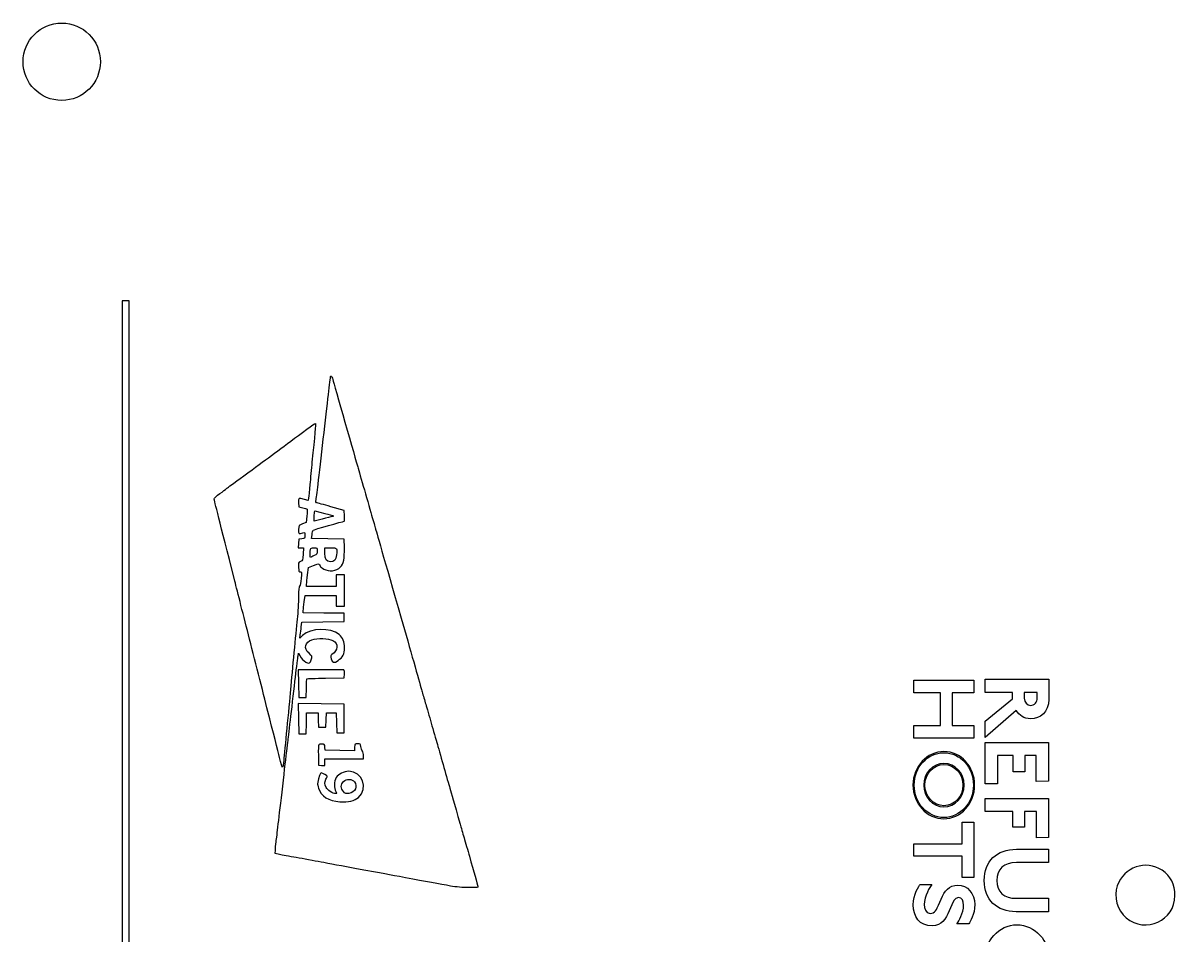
# Model space of a CAD drawing. Extents: x -98 to 566, y 230 to 443.
# Drawn here: x 62.63 to 107.29, y 342.46 to 377.86 of the extents above; entities that cross this region are included whole.
import ezdxf

# ---------------------------------------------------------------- set-up
doc = ezdxf.new("R2010")
doc.units = 0
doc.layers.add('Layer', color=7, linetype='CONTINUOUS')
doc.layers.add('Layer_1', color=7, linetype='CONTINUOUS')

msp = doc.modelspace()

# ---------------------------------------------------------------- linework, layer by layer
at = {"layer": 'Layer', "color": 7}
for p, q in [((70.253832, 359.608556), (70.253916, 359.608562)), ((73.307504, 359.266963), (73.3171, 359.102402)), ((73.683453, 359.342308), (73.53523, 359.386918)), ((73.698693, 359.442906), (73.683453, 359.342308)), ((73.3171, 359.102402), (73.469556, 359.063833)), ((73.631665, 358.739235), (73.605136, 358.489423)), ((73.931131, 358.876105), (73.944395, 358.944521)), ((73.931159, 358.876105), (73.931131, 358.876105)), ((73.944395, 358.944521), (74.332282, 358.844659)), ((75.076614, 358.960565), (74.56472, 359.102608)), ((75.08621, 358.74819), (75.076614, 358.960565)), ((73.605136, 358.489423), (73.461174, 358.436481)), ((73.908864, 358.542749), (73.913379, 358.675219)), ((74.220804, 358.620191), (73.908864, 358.542749)), ((73.317241, 357.847915), (73.307646, 357.679957)), ((73.437186, 357.85785), (73.317241, 357.847915)), ((73.808985, 357.865345), (73.830716, 358.016625)), ((74.442687, 357.856653), (73.808985, 357.865345)), ((75.07636, 357.847961), (74.442687, 357.856653)), ((75.085392, 357.514786), (75.07636, 357.847961)), ((73.307646, 357.679957), (73.297768, 357.511998)), ((73.297768, 357.511998), (73.396743, 357.511998)), ((73.396743, 357.511998), (73.495775, 357.511998)), ((73.495775, 357.511998), (73.486179, 357.264379)), ((73.769389, 357.456016), (73.771111, 357.456016)), ((74.324916, 357.304053), (74.324916, 357.512003)), ((74.324916, 357.512003), (74.545444, 357.512003)), ((74.545444, 357.512003), (74.545444, 357.512003)), ((73.656613, 356.459594), (73.692286, 356.739189)), ((73.692286, 356.739189), (73.884282, 356.822453)), ((73.620969, 356.00838), (73.620969, 356.094195)), ((74.932653, 356.456272), (74.772661, 356.456272)), ((74.772661, 356.456272), (74.772661, 356.232326)), ((74.772661, 356.232326), (74.772661, 356.00838)), ((75.092616, 356.456272), (74.932653, 356.456272)), ((75.092616, 355.848419), (75.092616, 356.456272)), ((73.530093, 355.408528), (73.568024, 355.656468)), ((73.568024, 355.656468), (74.170342, 355.656468)), ((74.196843, 356.00838), (73.620969, 356.00838)), ((74.170342, 355.656468), (74.772661, 355.656468)), ((74.772661, 356.00838), (74.196843, 356.00838)), ((74.772661, 355.656468), (74.772661, 355.448519)), ((75.092616, 355.240569), (75.092616, 355.848419)), ((74.772661, 355.448519), (74.772661, 355.240569)), ((74.772661, 355.240569), (74.932653, 355.240569)), ((74.932653, 355.240569), (75.092616, 355.240569)), ((73.492529, 354.985747), (73.492529, 355.073171)), ((74.284332, 354.977168), (73.492529, 354.985747)), ((75.076135, 354.968645), (74.284332, 354.977168)), ((75.076135, 354.808684), (75.076135, 354.968645)), ((75.076135, 354.648721), (75.076135, 354.808684)), ((73.416047, 354.448224), (73.437214, 354.631646)), ((73.437214, 354.631646), (74.256702, 354.640197)), ((74.256702, 354.640197), (75.076135, 354.648721)), ((73.356611, 354.008863), (73.37552, 354.136834)), ((73.468286, 354.11481), (73.356611, 354.008863)), ((73.288031, 353.31749), (73.305811, 353.425917)), ((73.305811, 353.425917), (73.353732, 353.333557)), ((73.436254, 352.777886), (73.299489, 352.77704)), ((73.299489, 352.77704), (73.308238, 352.241167)), ((74.356694, 352.455696), (75.076502, 352.473222)), ((75.076502, 352.473222), (75.086379, 352.625187)), ((73.308238, 352.241167), (73.316987, 351.705304)), ((73.60508, 351.705433), (73.614111, 352.065343)), ((97.172229, 351.891815), (97.172229, 352.378387)), ((97.172229, 352.378387), (99.492762, 352.378387)), ((99.492762, 352.378387), (99.492762, 351.891815)), ((99.933448, 351.904243), (99.933448, 352.41997)), ((99.933448, 352.41997), (102.398806, 352.41997)), ((102.398806, 352.41997), (102.398806, 351.630845)), ((73.316987, 351.705304), (73.46092, 351.705304)), ((73.46092, 351.705304), (73.461118, 351.705433)), ((73.461118, 351.705433), (73.60508, 351.705433)), ((98.205117, 351.891815), (97.172229, 351.891815)), ((98.205117, 350.623289), (98.205117, 351.891815)), ((99.492762, 351.891815), (98.654407, 351.891815)), ((98.654407, 351.891815), (98.654407, 350.623289)), ((100.996449, 351.904243), (99.933448, 351.904243)), ((99.933448, 350.785798), (100.996449, 351.650442)), ((100.996449, 351.650442), (100.996449, 351.904243)), ((101.94856, 351.904243), (101.448606, 351.904243)), ((101.448606, 351.904243), (101.448606, 351.67434)), ((101.94856, 351.67434), (101.94856, 351.904243)), ((101.94856, 351.67434), (101.94856, 351.67434)), ((74.187558, 351.457989), (73.299038, 351.466484)), ((73.299038, 351.466484), (73.307787, 350.882121)), ((73.614111, 350.705678), (73.623142, 351.113577)), ((73.623142, 351.113577), (73.844884, 351.113577)), ((73.844884, 351.113577), (74.066626, 351.113577)), ((74.066626, 351.113577), (74.075657, 350.833646)), ((75.07605, 351.449495), (74.187558, 351.457989)), ((74.381614, 350.833646), (74.390645, 351.113577)), ((74.390645, 351.113577), (74.580327, 351.113577)), ((74.580327, 351.113577), (74.770065, 351.113577)), ((74.770065, 351.113577), (74.779096, 350.721672)), ((75.07605, 350.889631), (75.07605, 351.449495)), ((101.137449, 351.205932), (99.931536, 350.154403)), ((73.307787, 350.882121), (73.316536, 350.297754)), ((73.60508, 350.297774), (73.614111, 350.705678)), ((74.075657, 350.833646), (74.084688, 350.553713)), ((74.372583, 350.553713), (74.381614, 350.833646)), ((74.779096, 350.721672), (74.788127, 350.329769)), ((75.07605, 350.329769), (75.07605, 350.889631)), ((99.931536, 350.154403), (99.933448, 350.785798)), ((73.316536, 350.297754), (73.460469, 350.297754)), ((73.460469, 350.297754), (73.461118, 350.297774)), ((73.461118, 350.297774), (73.60508, 350.297774)), ((74.084688, 350.553713), (74.22865, 350.553713)), ((74.22865, 350.553713), (74.372583, 350.553713)), ((74.788127, 350.329769), (74.93206, 350.329769)), ((74.93206, 350.329769), (75.07605, 350.329769)), ((97.172229, 350.623289), (98.205117, 350.623289)), ((97.172229, 350.132894), (97.172229, 350.623289)), ((98.654407, 350.623289), (99.492762, 350.623289)), ((99.492762, 350.623289), (99.492762, 350.132894)), ((74.340918, 349.657914), (74.33104, 349.777884)), ((75.48276, 349.77717), (75.472883, 349.640473)), ((99.492762, 350.132894), (97.172229, 350.132894)), ((99.931536, 348.353898), (99.933448, 349.964649)), ((99.933448, 349.964649), (102.392592, 349.964649)), ((102.392592, 349.964649), (102.392592, 348.457139)), ((74.076193, 349.467688), (74.085224, 349.082051)), ((74.324916, 349.192112), (74.324916, 349.32201)), ((74.324916, 349.32201), (75.076727, 349.32201)), ((74.906886, 349.649193), (74.340918, 349.657914)), ((75.472883, 349.640473), (74.906886, 349.649193)), ((75.076727, 349.32201), (75.828539, 349.32201)), ((75.828539, 349.32201), (75.828539, 349.442861)), ((101.024171, 349.45657), (100.409504, 349.45657)), ((100.409504, 349.45657), (100.409504, 348.353898)), ((101.024171, 348.821828), (101.024171, 349.45657)), ((101.914625, 349.45657), (101.476328, 349.45657)), ((101.476328, 349.45657), (101.476328, 348.821828)), ((101.914625, 348.449014), (101.914625, 349.45657)), ((74.085224, 349.082051), (74.205197, 349.072117)), ((74.204943, 349.072148), (74.324916, 349.062213)), ((74.205197, 349.072117), (74.204943, 349.072148)), ((74.324916, 349.062213), (74.324916, 349.192112)), ((75.050509, 348.44376), (75.049408, 348.44376)), ((101.476328, 348.821828), (101.024171, 348.821828)), ((102.392592, 348.457139), (101.914625, 348.449014)), ((74.082825, 348.183232), (74.084095, 348.183232)), ((97.598576, 348.310403), (97.598576, 348.310403)), ((99.527176, 348.310403), (99.52622, 348.310403)), ((100.409504, 348.353898), (99.931536, 348.353898)), ((99.93297, 347.284684), (99.93297, 347.790374)), ((99.93297, 347.790374), (102.392592, 347.790374)), ((102.392592, 347.790374), (102.392592, 346.271393)), ((101.004096, 347.284684), (99.93297, 347.284684)), ((101.004096, 346.681967), (101.004096, 347.284684)), ((101.924662, 347.284684), (101.464379, 347.284684)), ((101.464379, 347.284684), (101.464379, 346.681967)), ((101.924662, 346.267569), (101.924662, 347.284684)), ((99.043472, 346.033365), (99.043472, 346.86933)), ((99.043472, 346.86933), (99.492762, 346.86933)), ((99.492762, 346.86933), (99.492762, 344.720865)), ((101.464379, 346.681967), (101.004096, 346.681967)), ((102.392592, 346.271393), (101.924662, 346.267569)), ((72.405466, 345.653161), (72.409699, 345.784039)), ((72.439304, 346.106867), (72.439163, 346.106808)), ((97.172229, 345.555397), (97.172229, 346.033365)), ((97.172229, 346.033365), (99.043472, 346.033365)), ((101.144619, 345.817801), (102.392592, 345.817801)), ((102.392592, 345.817801), (102.392592, 345.302074)), ((72.573444, 345.616701), (72.405466, 345.653161)), ((99.043472, 345.555397), (97.172229, 345.555397)), ((99.043472, 344.720865), (99.043472, 345.555397)), ((102.392592, 345.302074), (101.143185, 345.302074)), ((97.417904, 344.458939), (97.867194, 344.458939)), ((99.492762, 344.720865), (99.043472, 344.720865)), ((99.901902, 344.608065), (99.901902, 344.608065)), ((107.292769, 344.022018), (107.292769, 344.022018)), ((97.141161, 343.665512), (97.141161, 343.665512)), ((98.12912, 343.657387), (98.224714, 343.882032)), ((98.647237, 343.667424), (98.542562, 343.42844)), ((101.139361, 343.917879), (102.392592, 343.917879)), ((102.392592, 343.917879), (102.392592, 343.398328)), ((102.392592, 343.398328), (101.139361, 343.398328)), ((99.302531, 342.935178), (98.838424, 342.935178))]:
    msp.add_line(p, q, dxfattribs=at)
for points in [[(74.469075, 363.450035), (74.513045, 363.821431), (74.549028, 364.134557), (74.549028, 364.145865)], [(74.549028, 364.145865), (74.549028, 364.157182), (74.560882, 364.166439), (74.575557, 364.166439)], [(74.575557, 364.166439), (74.590233, 364.166439), (74.617326, 364.105256), (74.635868, 364.030473)], [(74.635868, 364.030473), (74.654495, 363.95569), (74.867121, 363.210674), (75.108449, 362.374878)], [(74.066795, 359.977824), (74.158941, 360.790237), (74.376703, 362.669758), (74.469075, 363.450035)], [(73.633471, 362.109056), (73.807405, 362.238681), (73.956333, 362.33815), (73.964405, 362.330098)], [(73.964405, 362.330098), (73.977952, 362.31641), (73.940134, 361.889902), (73.829926, 360.82319)], [(75.108449, 362.374878), (75.349806, 361.539083), (75.572874, 360.761676), (75.604257, 360.647303)], [(71.509608, 360.537694), (72.249651, 361.080328), (72.705327, 361.417462), (73.633471, 362.109056)], [(70.618294, 359.885472), (70.659837, 359.915179), (71.060903, 360.208696), (71.509608, 360.537694)], [(73.829926, 360.82319), (73.804526, 360.576849), (73.768006, 360.188144), (73.748815, 359.959401)], [(75.604257, 360.647303), (75.635753, 360.532933), (75.75073, 360.129835), (75.86012, 359.751527)], [(70.037875, 359.408113), (70.037875, 359.431792), (70.135044, 359.521998), (70.253832, 359.608556)], [(70.253916, 359.608562), (70.372704, 359.695122), (70.48627, 359.780678), (70.506336, 359.798686)], [(70.506336, 359.798686), (70.526374, 359.81672), (70.57675, 359.855752), (70.618294, 359.885472)], [(73.748815, 359.959401), (73.729342, 359.730657), (73.707103, 359.498235), (73.698693, 359.442906)], [(73.984951, 359.346276), (73.995111, 359.387003), (74.031997, 359.671198), (74.066795, 359.977824)], [(75.86012, 359.751527), (75.969509, 359.373216), (76.108955, 358.890935), (76.17, 358.679788)], [(70.821663, 356.280301), (70.255299, 358.503145), (70.037875, 359.370888), (70.037875, 359.408113)], [(73.53523, 359.386918), (73.302707, 359.456901), (73.296554, 359.453661), (73.307504, 359.266963)], [(74.009504, 359.25844), (73.981846, 359.267273), (73.972702, 359.298826), (73.984951, 359.346276)], [(74.56472, 359.102608), (74.283231, 359.18073), (74.033352, 359.250856), (74.009504, 359.25844)], [(73.469556, 359.063833), (73.553405, 359.04261), (73.630197, 359.017111), (73.640132, 359.007152)], [(73.640132, 359.007152), (73.650009, 358.997161), (73.64634, 358.87663), (73.631665, 358.739235)], [(73.913379, 358.675219), (73.917048, 358.748075), (73.923539, 358.838473), (73.931159, 358.876105)], [(74.626442, 358.72121), (74.57488, 358.708228), (74.392367, 358.662781), (74.220804, 358.620191)], [(74.332282, 358.844659), (74.662764, 358.759569), (74.706282, 358.741307), (74.626442, 358.72121)], [(75.080001, 358.535812), (75.088468, 358.535812), (75.091008, 358.631381), (75.08621, 358.74819)], [(73.461174, 358.436481), (73.318511, 358.384019), (73.317156, 358.382058), (73.307561, 358.219701)], [(73.87257, 358.189695), (73.889503, 358.207955), (75.033322, 358.535812), (75.080001, 358.535812)], [(76.17, 358.679788), (76.231073, 358.468643), (76.289013, 358.267089), (76.298806, 358.231901)], [(73.307561, 358.219701), (73.296836, 358.041808), (73.31631, 358.026655), (73.475088, 358.087068)], [(73.557158, 357.993026), (73.557158, 357.871391), (73.553207, 357.867493), (73.437186, 357.85785)], [(73.475088, 358.087068), (73.554534, 358.117268), (73.557158, 358.114218), (73.557158, 357.993026)], [(73.830716, 358.016625), (73.84257, 358.09983), (73.86145, 358.177709), (73.87257, 358.189695)], [(76.298806, 358.231901), (76.326464, 358.131825), (76.727756, 356.732624), (77.413019, 354.344855)], [(73.773058, 357.13796), (73.747658, 357.123538), (73.746247, 357.360885), (73.769389, 357.456016)], [(73.771111, 357.456016), (73.781835, 357.497347), (73.818609, 357.512003), (73.911375, 357.512003)], [(73.911375, 357.512003), (74.036005, 357.512003), (74.036992, 357.510874), (74.036992, 357.387679)], [(74.036992, 357.387679), (74.036992, 357.275278), (74.025704, 357.257995), (73.91702, 357.20748)], [(74.545444, 357.512003), (74.803564, 357.512003), (74.819143, 357.493941), (74.78649, 357.232727)], [(74.938975, 356.767018), (75.054065, 356.876777), (75.096934, 357.095872), (75.085392, 357.514786)], [(73.387345, 356.973978), (73.302904, 356.933603), (73.298389, 356.920954), (73.307363, 356.74971)], [(73.486179, 357.264379), (73.47743, 357.028689), (73.472633, 357.014705), (73.387345, 356.973978)], [(73.91702, 357.20748), (73.851036, 357.176749), (73.786238, 357.145464), (73.773058, 357.13796)], [(74.541747, 356.968136), (74.388444, 356.968136), (74.324916, 357.066541), (74.324916, 357.304053)], [(74.78649, 357.232727), (74.763066, 357.043413), (74.693216, 356.968136), (74.541747, 356.968136)], [(73.307363, 356.74971), (73.315266, 356.596311), (73.325426, 356.569717), (73.37377, 356.577831)], [(73.37377, 356.577831), (73.425812, 356.586636), (73.428888, 356.564933), (73.410177, 356.321898)], [(73.884282, 356.822453), (74.066315, 356.901401), (74.078507, 356.902776), (74.119373, 356.848981)], [(74.119373, 356.848981), (74.142798, 356.817759), (74.162864, 356.784073), (74.163456, 356.774114)], [(74.163456, 356.774114), (74.163456, 356.764179), (74.22038, 356.724569), (74.288791, 356.686139)], [(74.288791, 356.686139), (74.499018, 356.567978), (74.765013, 356.601063), (74.938975, 356.767018)], [(71.365731, 354.136829), (71.142691, 355.016608), (70.897863, 355.981171), (70.821663, 356.280301)], [(73.349471, 356.023868), (73.321531, 356.001177), (73.309113, 355.875713), (73.30852, 355.607971)], [(73.410177, 356.321898), (73.398324, 356.171493), (73.372162, 356.042269), (73.349471, 356.023868)], [(73.620969, 356.094195), (73.620969, 356.141391), (73.637338, 356.305822), (73.656613, 356.459594)], [(73.30852, 355.607971), (73.30852, 355.397092), (73.285096, 355.00861), (73.257015, 354.744679)], [(73.492529, 355.073171), (73.492529, 355.121251), (73.50918, 355.272164), (73.530093, 355.408528)], [(73.257015, 354.744679), (73.195829, 354.164822), (73.063382, 352.777223), (72.995959, 352.00935)], [(73.37552, 354.136834), (73.386244, 354.207215), (73.404335, 354.347341), (73.416047, 354.448224)], [(74.882079, 354.146526), (74.549847, 354.420391), (73.772099, 354.402947), (73.468286, 354.11481)], [(77.413019, 354.344855), (77.758967, 353.139551), (78.069496, 352.049699), (78.103053, 351.922956)], [(72.120845, 351.16156), (71.928567, 351.918173), (71.588771, 353.257043), (71.365731, 354.136829)], [(73.71461, 353.419332), (73.503197, 353.614497), (73.551909, 353.840721), (73.828035, 353.946176)], [(73.828035, 353.946176), (74.021668, 354.020127), (74.48677, 354.001198), (74.635558, 353.91332)], [(74.635558, 353.91332), (74.865315, 353.777596), (74.850752, 353.543733), (74.601804, 353.373844)], [(75.092532, 353.625786), (75.092532, 353.873352), (75.03208, 354.022893), (74.882079, 354.146526)], [(73.80399, 353.168307), (73.839634, 353.302151), (73.838901, 353.304677), (73.71461, 353.419332)], [(74.601804, 353.373844), (74.549706, 353.338295), (74.547053, 353.318046), (74.578944, 353.199354)], [(74.839096, 353.137844), (75.021214, 353.260568), (75.092532, 353.397886), (75.092532, 353.625786)], [(73.188858, 352.489235), (73.233675, 352.885139), (73.278323, 353.257853), (73.288031, 353.31749)], [(73.353732, 353.333557), (73.41822, 353.20919), (73.491711, 353.131494), (73.595484, 353.077818)], [(73.595484, 353.077818), (73.730527, 353.007993), (73.765212, 353.02305), (73.80399, 353.168307)], [(74.578944, 353.199354), (74.621334, 353.041919), (74.677129, 353.028723), (74.839096, 353.137844)], [(73.01261, 350.985609), (73.064737, 351.416703), (73.144013, 352.093334), (73.188858, 352.489235)], [(75.022371, 352.780426), (74.962512, 352.782966), (74.286844, 352.781837), (73.436254, 352.777886)], [(73.629915, 352.431707), (73.633584, 352.435122), (73.960764, 352.446044), (74.356694, 352.455696)], [(75.086379, 352.625187), (75.09541, 352.764568), (75.090048, 352.777418), (75.022371, 352.780426)], [(72.995959, 352.00935), (72.969148, 351.701423), (72.904604, 351.024792), (72.853098, 350.505718)], [(73.614111, 352.065343), (73.618908, 352.263291), (73.626246, 352.428159), (73.629915, 352.431707)], [(78.103053, 351.922956), (78.136835, 351.796219), (78.199234, 351.580271), (78.242132, 351.443077)], [(101.448606, 351.67434), (101.448606, 351.519478), (101.551847, 351.400465), (101.698583, 351.400465)], [(102.398806, 351.630845), (102.398806, 351.127067), (102.077612, 350.880914), (101.692848, 350.880914)], [(101.880971, 351.485012), (101.927973, 351.536507), (101.952325, 351.604721), (101.94856, 351.67434)], [(72.569945, 349.378652), (72.515194, 349.602635), (72.313094, 350.404948), (72.120845, 351.16156)], [(78.242132, 351.443077), (78.285086, 351.305883), (78.37963, 350.977684), (78.452331, 350.71375)], [(101.692848, 350.880914), (101.439047, 350.880914), (101.262677, 351.008053), (101.137449, 351.205932)], [(101.698583, 351.400465), (101.768256, 351.403054), (101.833969, 351.433516), (101.880971, 351.485012)], [(72.900596, 350.041841), (72.910192, 350.129821), (72.960484, 350.554514), (73.01261, 350.985609)], [(78.452331, 350.71375), (78.525003, 350.449813), (78.632219, 350.075504), (78.690668, 349.881953)], [(72.853098, 350.505718), (72.801565, 349.986649), (72.74972, 349.435588), (72.737839, 349.281147)], [(72.852167, 349.625944), (72.869383, 349.766708), (72.891086, 349.953861), (72.900596, 350.041841)], [(74.089458, 349.875586), (74.077322, 349.863338), (74.071395, 349.679786), (74.076193, 349.467688)], [(74.216429, 349.897854), (74.158856, 349.897854), (74.101706, 349.887835), (74.089458, 349.875586)], [(74.33104, 349.777884), (74.322009, 349.890056), (74.314389, 349.897854), (74.216429, 349.897854)], [(75.602479, 349.913867), (75.496025, 349.913867), (75.492328, 349.909662), (75.48276, 349.77717)], [(75.724964, 349.803764), (75.71311, 349.905426), (75.704079, 349.913867), (75.602479, 349.913867)], [(75.783045, 349.62869), (75.757927, 349.664428), (75.73185, 349.74321), (75.724964, 349.803764)], [(78.690668, 349.881953), (78.749031, 349.6884), (78.864404, 349.285302), (78.94701, 348.986172)], [(72.692881, 348.985872), (72.679899, 348.977914), (72.624696, 349.154667), (72.569945, 349.378652)], [(72.694151, 348.266276), (72.763888, 348.873325), (72.83498, 349.485177), (72.852167, 349.625944)], [(75.828539, 349.442861), (75.828539, 349.50933), (75.807937, 349.592949), (75.783045, 349.62869)], [(98.33608, 349.609041), (97.685088, 349.609041), (97.134469, 349.032612), (97.134469, 348.310403)], [(97.181788, 348.309925), (97.181788, 349.003934), (97.699905, 349.561245), (98.33608, 349.561245)], [(99.52622, 348.310403), (99.52622, 349.032612), (98.987072, 349.609041), (98.33608, 349.609041)], [(98.33608, 349.561245), (98.972255, 349.561245), (99.478423, 349.00011), (99.478423, 348.310403)], [(72.737839, 349.281147), (72.725986, 349.126701), (72.705581, 348.993828), (72.692881, 348.985872)], [(78.94701, 348.986172), (79.029588, 348.687047), (79.132345, 348.328901), (79.175243, 348.190294)], [(98.33608, 349.151626), (97.903041, 349.151626), (97.550779, 348.774032), (97.550779, 348.310403)], [(97.598576, 348.310403), (97.598576, 348.744398), (97.927896, 349.103829), (98.33608, 349.103829)], [(99.121381, 348.310403), (99.121381, 348.7769), (98.769119, 349.151626), (98.33608, 349.151626)], [(98.33608, 349.103829), (98.744265, 349.103829), (99.073584, 348.744398), (99.073584, 348.310403)], [(74.191848, 348.778148), (74.139326, 348.778148), (74.097952, 348.66489), (74.039194, 348.360059)], [(74.419601, 348.651498), (74.419601, 348.677914), (74.239346, 348.778148), (74.191848, 348.778148)], [(74.375744, 348.21654), (74.312498, 348.349789), (74.311933, 348.416828), (74.371793, 348.533868)], [(74.371793, 348.533868), (74.398039, 348.584267), (74.419601, 348.637198), (74.419601, 348.651498)], [(74.769839, 348.597374), (74.684721, 348.459672), (74.676903, 348.17579), (74.755163, 348.056698)], [(75.257745, 348.842137), (75.0651, 348.842137), (74.856396, 348.737441), (74.769839, 348.597374)], [(75.04684, 348.059069), (74.93477, 348.180004), (74.935842, 348.3385), (75.050509, 348.44376)], [(75.049408, 348.44376), (75.171723, 348.557106), (75.382826, 348.554205), (75.474294, 348.437918)], [(75.627371, 347.828629), (76.029764, 348.181929), (75.789, 348.842137), (75.257745, 348.842137)], [(75.474294, 348.437918), (75.617634, 348.25571), (75.507314, 348.021237), (75.26274, 347.988437)], [(72.439163, 346.106808), (72.474808, 346.373245), (72.545984, 346.97649), (72.694151, 348.266276)], [(74.039194, 348.360059), (74.039194, 348.35004), (74.056974, 348.270487), (74.082825, 348.183232)], [(74.084095, 348.183232), (74.174519, 347.878765), (74.475114, 347.690563), (74.912276, 347.664683)], [(74.751494, 347.978348), (74.633526, 347.978348), (74.426459, 348.109595), (74.375744, 348.21654)], [(74.755163, 348.056698), (74.802746, 347.984105), (74.802464, 347.978348), (74.751494, 347.978348)], [(75.26274, 347.988437), (75.145702, 347.972717), (75.118666, 347.981579), (75.04684, 348.059069)], [(79.175243, 348.190294), (79.243315, 347.970575), (79.32928, 347.668874), (79.572922, 346.79471)], [(97.134469, 348.310403), (97.134469, 347.580546), (97.680786, 347.004117), (98.332256, 347.004117)], [(98.331778, 347.051436), (97.698949, 347.051436), (97.181788, 347.615916), (97.181788, 348.309925)], [(97.550779, 348.310403), (97.550779, 347.842473), (97.901129, 347.461532), (98.332256, 347.461532)], [(98.332256, 347.509329), (97.925506, 347.509329), (97.598576, 347.868761), (97.598576, 348.310403)], [(99.478901, 348.309925), (99.478901, 347.615916), (98.964608, 347.051436), (98.331778, 347.051436)], [(98.332256, 347.461532), (98.763383, 347.461532), (99.121381, 347.843906), (99.121381, 348.310403)], [(98.332256, 347.004117), (98.983726, 347.004117), (99.527176, 347.580546), (99.527176, 348.310403)], [(99.073584, 348.310403), (99.073584, 347.868761), (98.739007, 347.509329), (98.332256, 347.509329)], [(74.912276, 347.664683), (75.242476, 347.645153), (75.480559, 347.699701), (75.627371, 347.828629)], [(79.572922, 346.79471), (79.604785, 346.680343), (79.673873, 346.442799), (79.726423, 346.266842)], [(79.726423, 346.266842), (79.778973, 346.090888), (79.872614, 345.766964), (79.934449, 345.54702)], [(72.409699, 345.784039), (72.41365, 345.856019), (72.425221, 346.001293), (72.439304, 346.106867)], [(99.901902, 344.608065), (99.901902, 345.369467), (100.37987, 345.817801), (101.144619, 345.817801)], [(73.221286, 345.49782), (72.957351, 345.543142), (72.665788, 345.596635), (72.573444, 345.616701)], [(74.181039, 345.322639), (73.917076, 345.373665), (73.485192, 345.452498), (73.221286, 345.49782)], [(75.556674, 345.065913), (75.064027, 345.156083), (74.444973, 345.271611), (74.181039, 345.322639)], [(79.934449, 345.54702), (80.097263, 344.96816), (80.243539, 344.451826), (80.262984, 344.387304)], [(101.143185, 345.302074), (100.665217, 345.302074), (100.385606, 345.060222), (100.385606, 344.611888)], [(106.793723, 345.006388), (106.163992, 345.423522), (105.314619, 345.131169), (105.056466, 344.4078)], [(77.460235, 344.714512), (76.778132, 344.842128), (76.62895, 344.869667), (75.556674, 345.065913)], [(107.292769, 344.022018), (107.294377, 344.457346), (107.127546, 344.785281), (106.793723, 345.006388)], [(79.199684, 344.39371), (78.799662, 344.465471), (78.215688, 344.573173), (77.460235, 344.714512)], [(97.141161, 343.665512), (97.141161, 344.073697), (97.376799, 344.406362), (97.417904, 344.458939)], [(97.867194, 344.458939), (97.795977, 344.354264), (97.571332, 344.013473), (97.571332, 343.672682)], [(98.224714, 343.882032), (98.359501, 344.196534), (98.527745, 344.432173), (98.876184, 344.432173)], [(98.876184, 344.432173), (99.242785, 344.432173), (99.534823, 344.102853), (99.534823, 343.679851)], [(101.139361, 343.398328), (100.381782, 343.399284), (99.901902, 343.851442), (99.901902, 344.608065)], [(100.385606, 344.611888), (100.385606, 344.163555), (100.667129, 343.917879), (101.139361, 343.917879)], [(105.056466, 344.4078), (104.906927, 343.9888), (105.058074, 343.441495), (105.398686, 343.162092)], [(79.913649, 344.331317), (79.690807, 344.331317), (79.41135, 344.355757), (79.199684, 344.39371)], [(80.262984, 344.387304), (80.278506, 344.336264), (80.247462, 344.331317), (79.913649, 344.331317)], [(105.398686, 343.162092), (106.160582, 342.537782), (107.291321, 343.051595), (107.292769, 344.022018)], [(97.883923, 342.848187), (97.39305, 342.839584), (97.141161, 343.221958), (97.141161, 343.665512)], [(97.571332, 343.672682), (97.571332, 343.529292), (97.616261, 343.343362), (97.7998, 343.331891)], [(97.7998, 343.331891), (97.98334, 343.32042), (98.06555, 343.511607), (98.12912, 343.657387)], [(98.894346, 343.944168), (98.744743, 343.940344), (98.69599, 343.779269), (98.647237, 343.667424)], [(98.838424, 342.935178), (98.905818, 343.030771), (99.096527, 343.339538), (99.096527, 343.652129)], [(99.096527, 343.652129), (99.096527, 343.805557), (99.04395, 343.947991), (98.894346, 343.944168)], [(99.534823, 343.679851), (99.534823, 343.297477), (99.336467, 342.9911), (99.302531, 342.935178)], [(98.542562, 343.42844), (98.411599, 343.117761), (98.243354, 342.852011), (97.883923, 342.848187)], [(99.901902, 341.479288), (99.901902, 342.264589), (100.475464, 342.891683), (101.167083, 342.891683)], [(101.167083, 342.891683), (101.858702, 342.891683), (102.42844, 342.28084), (102.42844, 341.515135)]]:
    msp.add_open_spline(points, degree=3, dxfattribs=at)
at = {"layer": 'Layer_1', "color": 7}
for p, q in [((64.125049, 377.855789), (64.125049, 377.855789)), ((66.463333, 367.079306), (66.463333, 321.006528)), ((66.745556, 367.079306), (66.463333, 367.079306)), ((66.463333, 367.079306), (66.463333, 367.079306)), ((66.745556, 321.006528), (66.745556, 367.079306))]:
    msp.add_line(p, q, dxfattribs=at)
for points in [[(62.625049, 376.355789), (62.625049, 377.184216), (63.296622, 377.855789), (64.125049, 377.855789)], [(64.125049, 377.855789), (64.953475, 377.855789), (65.625049, 377.184216), (65.625049, 376.355789)], [(64.125049, 374.855789), (63.296622, 374.855789), (62.625049, 375.527362), (62.625049, 376.355789)], [(65.625049, 376.355789), (65.625049, 375.527362), (64.953475, 374.855789), (64.125049, 374.855789)]]:
    msp.add_open_spline(points, degree=3, dxfattribs=at)

doc.saveas('drawing.dxf')
